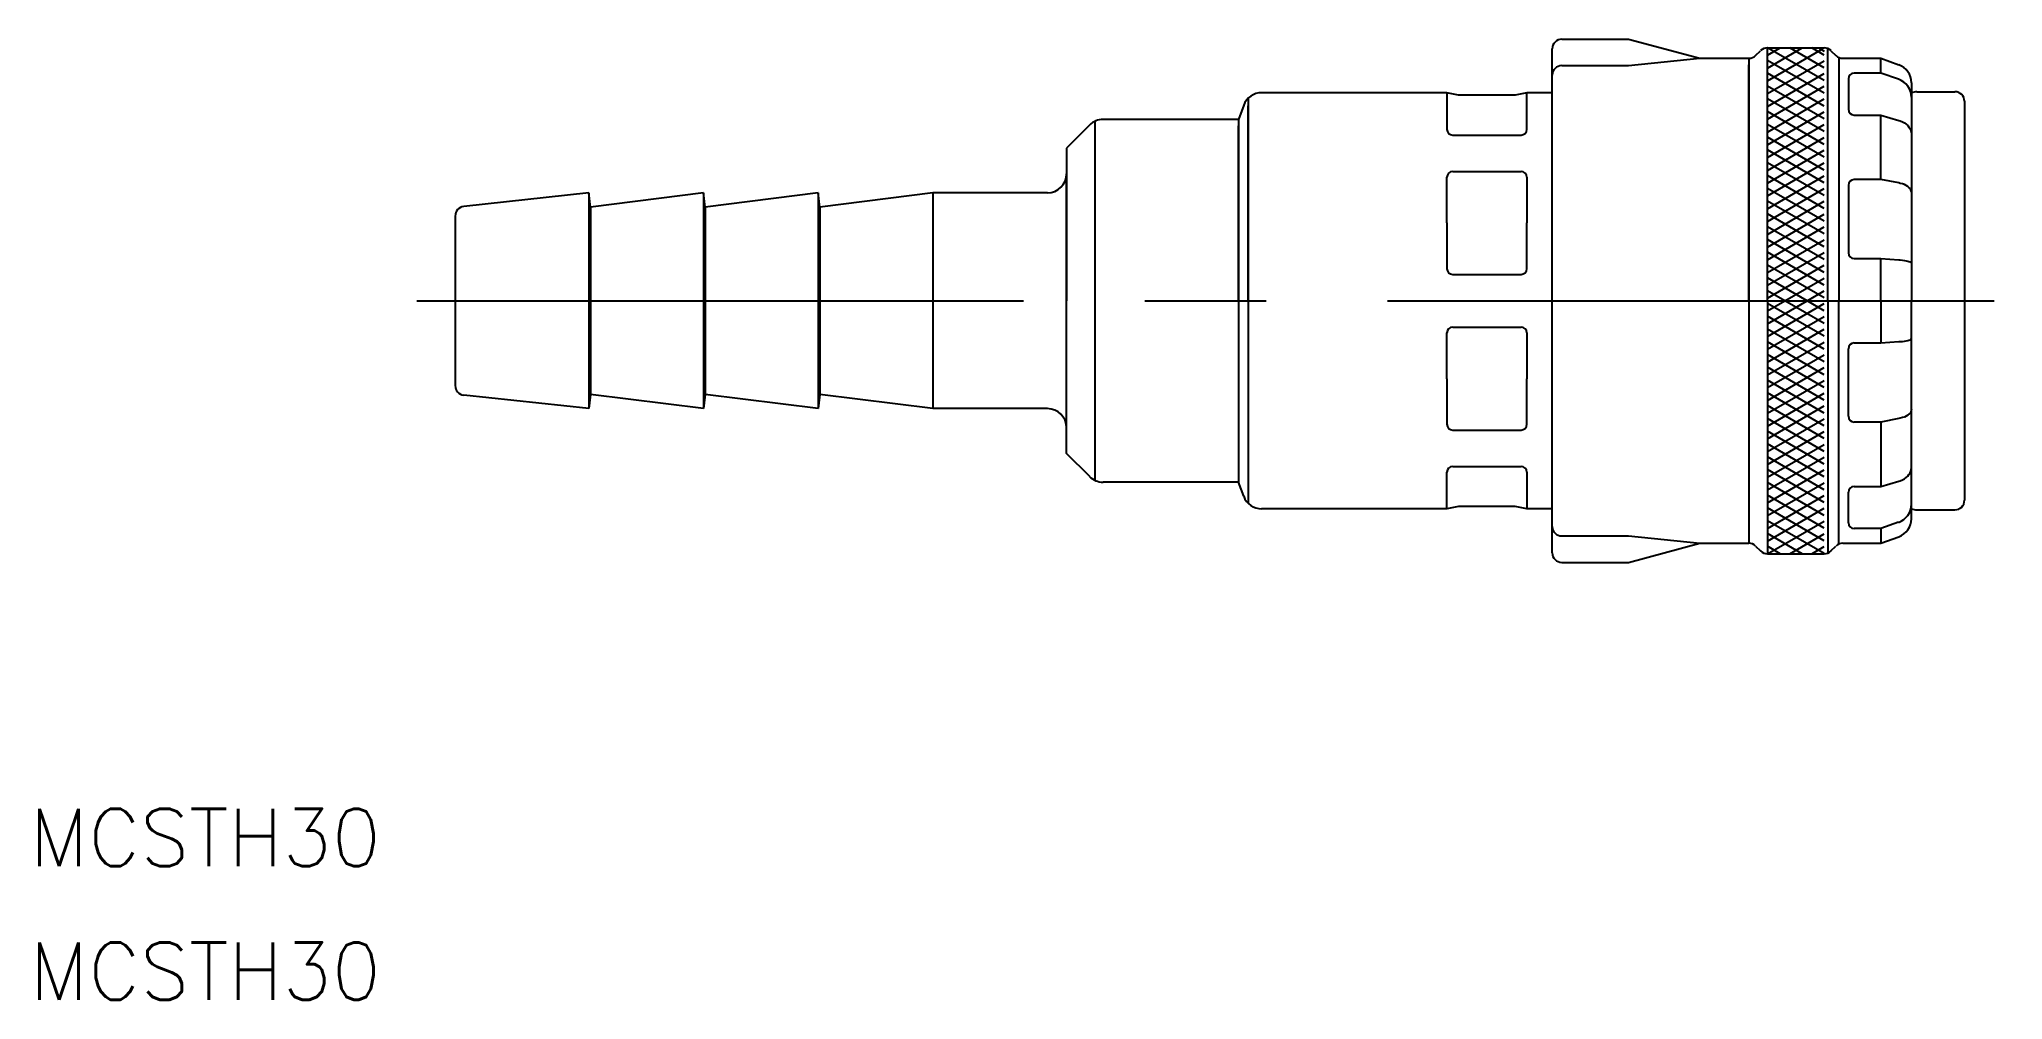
# Model space of a CAD drawing. Extents: x -22 to 81, y -37 to 14.
import ezdxf

# ---------------------------------------------------------------- set-up
doc = ezdxf.new("R2010")
doc.units = 0
doc.linetypes.add('CENTER', pattern=[50.8, 31.75, -6.35, 6.35, -6.35])
doc.layers.get('0').update_dxf_attribs({"linetype": 'CONTINUOUS'})
doc.layers.add('CENTER', color=1, linetype='CENTER')
doc.styles.get("Standard").update_dxf_attribs({"font": 'txt.shx', "height": 3, "bigfont": 'bigfont.shx'})

msp = doc.modelspace()

# ---------------------------------------------------------------- linework, layer by layer
at = {"color": 7, "linetype": 'CONTINUOUS'}
for p, q in [((57.92, 13.7), (61.42, 13.7)), ((61.42, 13.7), (65.15, 12.7)), ((57.42, -13.2), (57.42, 13.2)), ((61.42, 12.32), (65.15, 12.7)), ((65.15, 12.7), (67.71, 12.7)), ((67.71, 12.7), (67.71, -12.7)), ((67.71, 0), (67.71, 12.36)), ((68.06, 12.85), (68.32, 13.1)), ((68.68, 0), (68.68, 13.25)), ((68.68, 13.25), (71.66, 13.25)), ((68.68, 12.86), (69.35, 13.25)), ((68.68, 12.19), (70.51, 13.25)), ((68.68, 11.52), (71.52, 13.16)), ((71.66, 10.87), (68.68, 12.59)), ((68.68, 10.85), (71.66, 12.57)), ((71.66, 11.54), (68.69, 13.25)), ((71.66, 12.2), (69.85, 13.25)), ((71.66, 12.87), (71.01, 13.25)), ((71.37, 13.25), (71.66, 13.08)), ((71.85, 0), (71.85, 13.21)), ((72.01, 13.1), (72.27, 12.85)), ((72.42, 12.7), (72.42, 0)), ((72.63, 12.7), (74.62, 12.7)), ((74.62, 11.93), (74.62, 12.7)), ((74.62, 12.7), (75.56, 12.36)), ((57.42, 11.82), (57.42, 11.82)), ((57.92, 12.32), (61.42, 12.32)), ((71.66, 10.2), (68.68, 11.92)), ((68.68, 10.18), (71.66, 11.91)), ((72.92, 11.63), (72.92, 10.03)), ((74.62, 11.93), (73.22, 11.93)), ((75.54, 11.6), (74.62, 11.93)), ((76.22, 11.42), (76.22, 0)), ((41.51, 10.61), (41.51, -10.61)), ((51.91, 10.9), (42.21, 10.9)), ((51.91, 10.9), (51.91, 8.98)), ((52.52, 10.77), (51.91, 10.9)), ((55.48, 10.77), (52.52, 10.77)), ((56.09, 10.9), (55.48, 10.77)), ((56.09, 8.98), (56.09, 10.9)), ((57.42, 10.9), (56.09, 10.9)), ((71.66, 9.53), (68.68, 11.25)), ((68.68, 9.51), (71.66, 11.24)), ((71.66, 8.86), (68.68, 10.58)), ((68.68, 8.84), (71.66, 10.57)), ((76.5, 10.95), (78.5, 10.95)), ((79, 10.45), (79, -10.45)), ((33.5, -9.41), (33.5, 9.41)), ((41, 9.5), (33.91, 9.5)), ((41.27, 10.24), (41, 9.5)), ((41, 9.5), (41, -9.5)), ((41.51, 0), (41.51, 10.22)), ((71.66, 8.19), (68.68, 9.91)), ((68.68, 8.17), (71.66, 9.9)), ((73.22, 9.73), (74.62, 9.73)), ((74.62, 6.35), (74.62, 9.73)), ((74.62, 9.73), (75.56, 9.45)), ((75.56, 9.45), (75.64, 9.43)), ((75.64, 9.43), (75.75, 9.38)), ((75.75, 9.38), (75.86, 9.32)), ((75.86, 9.32), (75.95, 9.26)), ((75.95, 9.26), (76.03, 9.18)), ((33.21, 9.21), (32, 8)), ((41, 0), (41, 9.17)), ((52.21, 8.68), (55.79, 8.68)), ((71.66, 7.52), (68.68, 9.24)), ((68.68, 7.5), (71.66, 9.23)), ((71.66, 6.85), (68.68, 8.57)), ((68.68, 6.83), (71.66, 8.56)), ((76.03, 9.18), (76.09, 9.1)), ((76.09, 9.1), (76.15, 9.01)), ((76.15, 9.01), (76.19, 8.92)), ((76.19, 8.92), (76.21, 8.83)), ((76.21, 8.83), (76.22, 8.73)), ((32, 8), (32, 6.65)), ((71.66, 6.18), (68.68, 7.9)), ((68.68, 6.16), (71.66, 7.89)), ((71.66, 5.51), (68.68, 7.23)), ((68.68, 5.49), (71.66, 7.22)), ((32, 6.65), (32, 0)), ((32, -6.65), (32, 6.65)), ((51.91, 4.08), (51.91, 6.47)), ((52.21, 6.77), (55.79, 6.77)), ((56.09, 6.47), (56.09, 4.08)), ((71.66, 4.84), (68.68, 6.56)), ((68.68, 4.82), (71.66, 6.55)), ((74.62, 6.35), (73.22, 6.35)), ((75.56, 6.17), (74.62, 6.35)), ((75.64, 6.15), (75.56, 6.17)), ((7, 5.65), (0.45, 4.94)), ((7, 5.65), (7, -5.65)), ((7.09, 4.91), (7, 5.65)), ((13, 5.65), (7.09, 4.91)), ((13, 5.65), (13, -5.65)), ((13.09, 4.91), (13, 5.65)), ((19, 5.65), (13.09, 4.91)), ((19, 5.65), (19, -5.65)), ((19.09, 4.91), (19, 5.65)), ((25, 5.65), (19.09, 4.91)), ((25, 5.65), (25, -5.65)), ((31, 5.65), (25, 5.65)), ((71.66, 4.17), (68.68, 5.89)), ((68.68, 4.15), (71.66, 5.88)), ((71.66, 3.5), (68.68, 5.22)), ((68.68, 3.48), (71.66, 5.21)), ((72.92, 6.05), (72.92, 2.51)), ((75.75, 6.12), (75.64, 6.15)), ((75.86, 6.09), (75.75, 6.12)), ((75.95, 6.04), (75.86, 6.09)), ((76.03, 5.99), (75.95, 6.04)), ((76.09, 5.94), (76.03, 5.99)), ((76.15, 5.88), (76.09, 5.94)), ((76.19, 5.82), (76.15, 5.88)), ((76.21, 5.76), (76.19, 5.82)), ((76.22, 5.7), (76.21, 5.76)), ((0, 4.44), (0, -4.44)), ((7.09, 4.91), (7.09, -4.91)), ((13.09, 4.91), (13.09, -4.91)), ((19.09, 4.91), (19.09, -4.91)), ((71.66, 2.83), (68.68, 4.55)), ((68.68, 2.81), (71.66, 4.54)), ((51.91, 4.08), (51.91, 1.68)), ((56.09, 1.68), (56.09, 4.08)), ((71.66, 2.16), (68.68, 3.88)), ((68.68, 2.15), (71.66, 3.87)), ((71.66, 1.49), (68.68, 3.21)), ((68.68, 1.48), (71.66, 3.2)), ((71.66, 0.82), (68.68, 2.54)), ((68.68, 0.81), (71.66, 2.53)), ((73.22, 2.21), (74.62, 2.21)), ((74.62, 0), (74.62, 2.21)), ((74.62, 2.21), (75.56, 2.14)), ((75.56, 2.14), (75.64, 2.14)), ((75.64, 2.14), (75.75, 2.13)), ((75.75, 2.13), (75.86, 2.11)), ((75.86, 2.11), (75.95, 2.1)), ((75.95, 2.1), (76.03, 2.08)), ((76.03, 2.08), (76.09, 2.06)), ((76.09, 2.06), (76.15, 2.04)), ((52.21, 1.38), (55.79, 1.38)), ((71.66, 0.15), (68.68, 1.87)), ((68.68, 0.14), (71.66, 1.86)), ((70.76, 0), (68.68, 1.2)), ((69.6, 0), (71.66, 1.19)), ((76.15, 2.04), (76.19, 2.02)), ((76.19, 2.02), (76.21, 2)), ((76.21, 2), (76.22, 1.98)), ((69.6, 0), (68.68, 0.53)), ((68.68, 0), (68.68, -13.25)), ((68.68, -0.53), (69.6, 0)), ((68.68, -1.2), (70.76, 0)), ((70.76, 0), (71.66, 0.52)), ((71.85, 0), (71.85, -13.21)), ((72.42, -12.7), (72.42, 0)), ((74.62, 0), (74.62, -2.21)), ((76.22, -11.42), (76.22, 0)), ((71.66, -1.86), (68.68, -0.14)), ((68.68, -1.87), (71.66, -0.15)), ((71.66, -2.53), (68.68, -0.81)), ((68.68, -2.54), (71.66, -0.82)), ((71.66, -1.19), (69.6, 0)), ((71.66, -0.52), (70.76, 0)), ((51.91, -4.08), (51.91, -1.68)), ((52.21, -1.38), (55.79, -1.38)), ((56.09, -1.68), (56.09, -4.08)), ((71.66, -3.2), (68.68, -1.48)), ((68.68, -3.21), (71.66, -1.49)), ((76.09, -2.06), (76.15, -2.04)), ((76.15, -2.04), (76.19, -2.02)), ((76.19, -2.02), (76.21, -2)), ((76.21, -2), (76.22, -1.98)), ((71.66, -3.87), (68.68, -2.15)), ((68.68, -3.88), (71.66, -2.16)), ((71.66, -4.54), (68.68, -2.81)), ((68.68, -4.55), (71.66, -2.83)), ((72.92, -6.05), (72.92, -2.51)), ((73.22, -2.21), (74.62, -2.21)), ((74.62, -2.21), (75.56, -2.14)), ((75.56, -2.14), (75.64, -2.14)), ((75.64, -2.14), (75.75, -2.13)), ((75.75, -2.13), (75.86, -2.11)), ((75.86, -2.11), (75.95, -2.1)), ((75.95, -2.1), (76.03, -2.08)), ((76.03, -2.08), (76.09, -2.06)), ((51.91, -4.08), (51.91, -6.47)), ((56.09, -6.47), (56.09, -4.08)), ((71.66, -5.21), (68.68, -3.48)), ((68.68, -5.22), (71.66, -3.5)), ((7, -5.65), (0.45, -4.94)), ((7.09, -4.91), (7, -5.65)), ((13, -5.65), (7.09, -4.91)), ((13.09, -4.91), (13, -5.65)), ((19, -5.65), (13.09, -4.91)), ((19.09, -4.91), (19, -5.65)), ((25, -5.65), (19.09, -4.91)), ((71.66, -5.88), (68.68, -4.15)), ((68.68, -5.89), (71.66, -4.17)), ((71.66, -6.55), (68.68, -4.82)), ((68.68, -6.56), (71.66, -4.84)), ((31, -5.65), (25, -5.65)), ((71.66, -7.22), (68.68, -5.49)), ((68.68, -7.23), (71.66, -5.51)), ((71.66, -7.89), (68.68, -6.16)), ((75.64, -6.15), (75.56, -6.17)), ((75.75, -6.12), (75.64, -6.15)), ((75.86, -6.09), (75.75, -6.12)), ((75.95, -6.04), (75.86, -6.09)), ((76.03, -5.99), (75.95, -6.04)), ((76.09, -5.94), (76.03, -5.99)), ((76.15, -5.88), (76.09, -5.94)), ((76.19, -5.82), (76.15, -5.88)), ((76.21, -5.76), (76.19, -5.82)), ((76.22, -5.7), (76.21, -5.76)), ((32, -8), (32, -6.65)), ((52.21, -6.77), (55.79, -6.77)), ((68.68, -7.9), (71.66, -6.18)), ((71.66, -8.56), (68.68, -6.83)), ((68.68, -8.57), (71.66, -6.85)), ((74.62, -6.35), (73.22, -6.35)), ((75.56, -6.17), (74.62, -6.35)), ((74.62, -6.35), (74.62, -9.73)), ((33.21, -9.21), (32, -8)), ((71.66, -9.23), (68.68, -7.5)), ((68.68, -9.24), (71.66, -7.52)), ((71.66, -9.9), (68.68, -8.17)), ((68.68, -9.91), (71.66, -8.19)), ((51.91, -10.9), (51.91, -8.98)), ((52.21, -8.68), (55.79, -8.68)), ((56.09, -8.98), (56.09, -10.9)), ((71.66, -10.57), (68.68, -8.84)), ((68.68, -10.58), (71.66, -8.86)), ((75.95, -9.26), (76.03, -9.18)), ((76.03, -9.18), (76.09, -9.1)), ((76.09, -9.1), (76.15, -9.01)), ((76.15, -9.01), (76.19, -8.92)), ((76.19, -8.92), (76.21, -8.83)), ((76.21, -8.83), (76.22, -8.73)), ((41, -9.5), (33.91, -9.5)), ((41.27, -10.24), (41, -9.5)), ((71.66, -11.24), (68.68, -9.51)), ((68.68, -11.25), (71.66, -9.53)), ((71.66, -11.91), (68.68, -10.18)), ((68.68, -11.92), (71.66, -10.2)), ((72.92, -11.63), (72.92, -10.03)), ((73.22, -9.73), (74.62, -9.73)), ((74.62, -9.73), (75.56, -9.45)), ((75.56, -9.45), (75.64, -9.43)), ((75.64, -9.43), (75.75, -9.38)), ((75.75, -9.38), (75.86, -9.32)), ((75.86, -9.32), (75.95, -9.26)), ((51.91, -10.9), (42.21, -10.9)), ((52.52, -10.77), (51.91, -10.9)), ((55.48, -10.77), (52.52, -10.77)), ((56.09, -10.9), (55.48, -10.77)), ((57.42, -10.9), (56.09, -10.9)), ((71.66, -12.57), (68.68, -10.85)), ((68.68, -12.59), (71.66, -10.87)), ((76.5, -10.95), (78.5, -10.95)), ((57.42, -11.82), (57.42, -11.82)), ((57.92, -12.32), (61.42, -12.32)), ((61.42, -12.32), (65.15, -12.7)), ((71.66, -13.24), (68.68, -11.52)), ((70.51, -13.25), (68.68, -12.19)), ((68.69, -13.25), (71.66, -11.54)), ((69.85, -13.25), (71.66, -12.2)), ((74.62, -11.93), (73.22, -11.93)), ((75.54, -11.6), (74.62, -11.93)), ((74.62, -11.93), (74.62, -12.7)), ((61.42, -13.7), (65.15, -12.7)), ((65.15, -12.7), (67.71, -12.7)), ((68.06, -12.85), (68.32, -13.1)), ((69.35, -13.25), (68.68, -12.86)), ((68.68, -13.25), (71.66, -13.25)), ((71.01, -13.25), (71.66, -12.87)), ((72.01, -13.1), (72.27, -12.85)), ((72.63, -12.7), (74.62, -12.7)), ((74.62, -12.7), (75.56, -12.36)), ((57.92, -13.7), (61.42, -13.7))]:
    msp.add_line(p, q, dxfattribs=at)
for centre, radius, start, end in [((57.92, 13.2), 0.5, 90, 180), ((67.71, 13.2), 0.5, 270, 315), ((68.68, 12.75), 0.5, 90, 135), ((71.66, 12.75), 0.5, 45, 90), ((72.63, 13.2), 0.5, 225, 270), ((75.22, 11.42), 1, 0, 70), ((57.92, 11.82), 0.5, 90, 180), ((73.22, 11.63), 0.3, 90, 180), ((75.22, 10.66), 1, 0, 71.1183), ((42.21, 9.9), 1, 90, 160), ((76.5, 10.25), 0.7, 90, 113.7232), ((78.5, 10.45), 0.5, 0, 90), ((33.91, 8.5), 1, 90, 135), ((73.22, 10.03), 0.3, 180, 270), ((52.21, 8.98), 0.3, 180, 270), ((55.79, 8.98), 0.3, 270, 0), ((31, 6.65), 1, 270, 0), ((52.21, 6.47), 0.3, 90, 180), ((55.79, 6.47), 0.3, 0, 90), ((73.22, 6.05), 0.3, 90, 180), ((0.5, 4.44), 0.5, 96.1667, 180), ((73.22, 2.51), 0.3, 180, 270), ((52.21, 1.68), 0.3, 180, 270), ((55.79, 1.68), 0.3, 270, 0), ((52.21, -1.68), 0.3, 90, 180), ((55.79, -1.68), 0.3, 0, 90), ((73.22, -2.51), 0.3, 90, 180), ((0.5, -4.44), 0.5, 180, 263.8333), ((31, -6.65), 1, 0, 90), ((73.22, -6.05), 0.3, 180, 270), ((52.21, -6.47), 0.3, 180, 270), ((55.79, -6.47), 0.3, 270, 0), ((33.91, -8.5), 1, 225, 270), ((52.21, -8.98), 0.3, 90, 180), ((55.79, -8.98), 0.3, 0, 90), ((42.21, -9.9), 1, 200, 270), ((73.22, -10.03), 0.3, 90, 180), ((75.22, -10.66), 1, 288.8817, 0), ((76.5, -10.25), 0.7, 246.2768, 270), ((78.5, -10.45), 0.5, 270, 0), ((57.92, -11.82), 0.5, 180, 270), ((73.22, -11.63), 0.3, 180, 270), ((75.22, -11.42), 1, 290, 0), ((57.92, -13.2), 0.5, 180, 270), ((67.71, -13.2), 0.5, 45, 90), ((68.68, -12.75), 0.5, 225, 270), ((71.66, -12.75), 0.5, 270, 315), ((72.63, -13.2), 0.5, 90, 135)]:
    msp.add_arc(centre, radius, start, end, dxfattribs=at)
at = {"layer": 'CENTER', "color": 1, "linetype": 'CENTER'}
msp.add_line((-2, 0), (81, 0), dxfattribs=at)

# ---------------------------------------------------------------- texts
at = {"color": 7, "linetype": 'CONTINUOUS'}
for p in [(-22.28, -29.61), (-22.28, -36.61)]:
    msp.add_text('MCSTH30', height=3, dxfattribs=at).set_placement(p)

doc.saveas('drawing.dxf')
